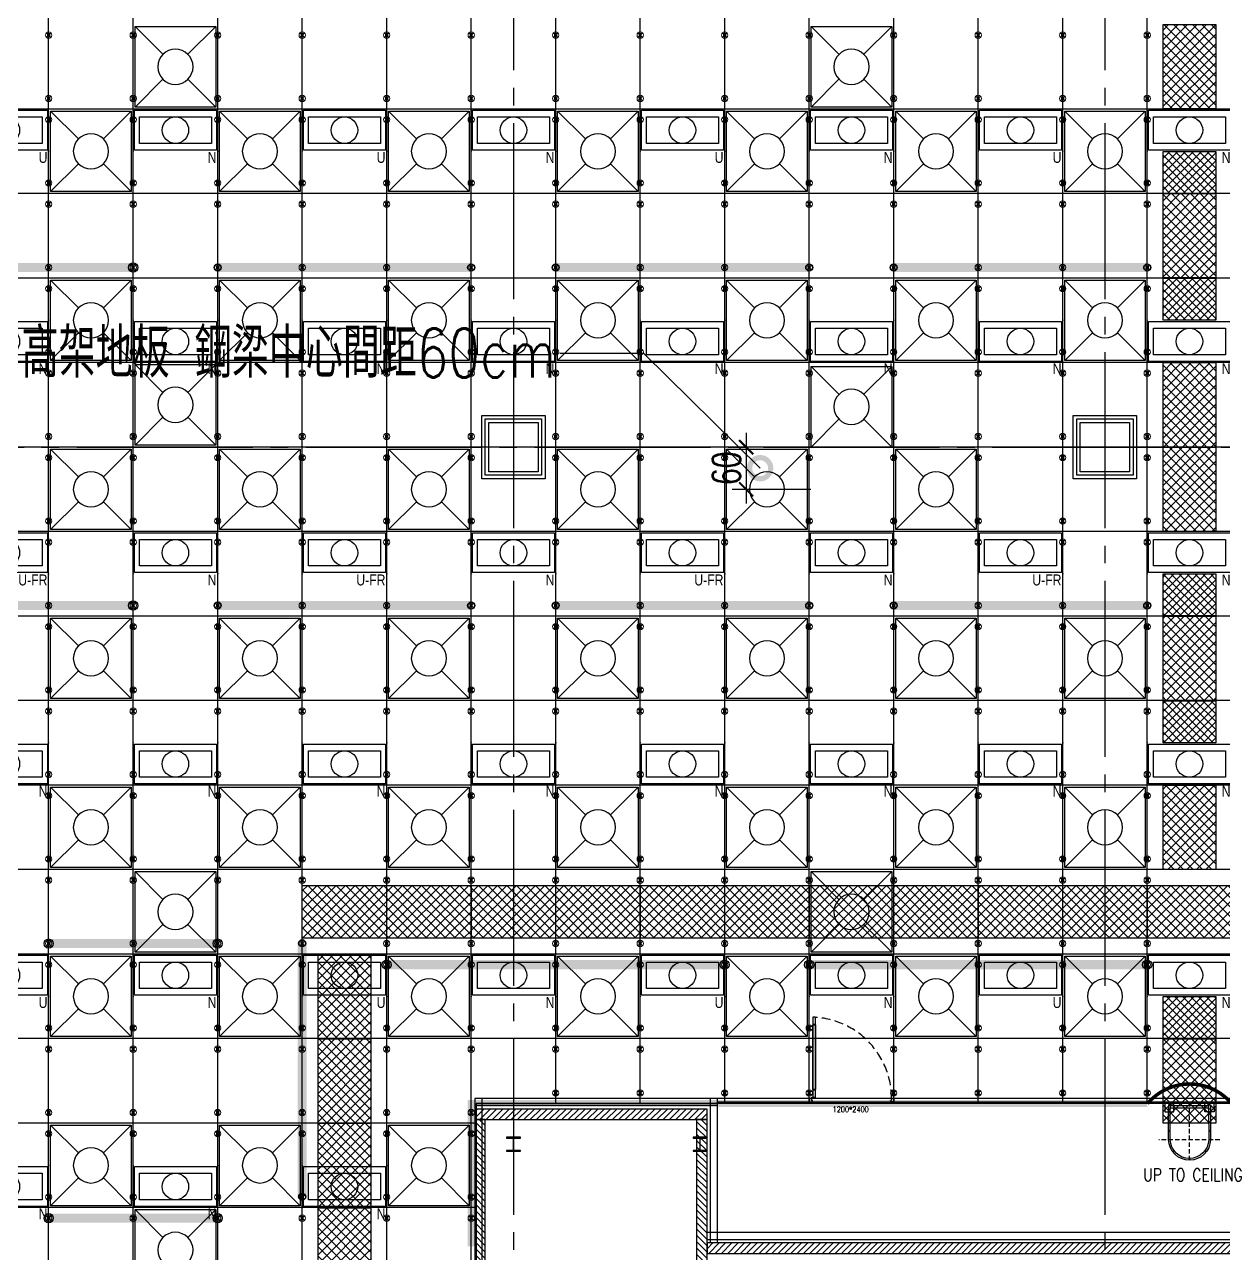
# Model space of a CAD drawing. Extents: x -17313 to 41501, y -1010 to 11880.
# Drawn here: x 16106 to 17808, y 1855 to 3600 of the extents above; entities that cross this region are included whole.
import ezdxf
from ezdxf.enums import TextEntityAlignment as Align

# ---------------------------------------------------------------- set-up
doc = ezdxf.new("R2010")
doc.units = 0
doc.header["$LTSCALE"] = 100
for name, pattern in [('188K-SM-03-F10-ARCH-PA-Y2257103$0$18P6-SM-03-C40-ARCH-PA-Y2211058$0$DASHED', [19.05, 12.7, -6.35]), ('188K-SM-03-F10-ARCH-PA-Y2257103$0$AP5A-SM-03-F20-ARCH-PA-Y2230801+Y2230803$0$ALL-PA-TXT-Y2221201$0$DASHED', [19.05, 12.7, -6.35]), ('188K-SM-07-F15-ARCH-CATW-Y2257103$0$DASHED', [19.05, 12.7, -6.35]), ('X-S-FAB-L10$0$COL-CEN-LIN', [3.25, 2.5, -0.25, 0.25, -0.25])]:
    doc.linetypes.add(name, pattern=pattern)
for name, color, linetype in [('0-xref', 8, 'Continuous'), ('188K-SM-03-F10-ARCH-CEIL-Y2257103$0$K-CEIL-4.2', 8, 'Continuous'), ('188K-SM-03-F10-ARCH-CEIL-Y2257103$0$K-CEIL-4.2-AREA', 8, 'Continuous'), ('188K-SM-03-F10-ARCH-PA-Y2257103$0$K-0-TXT-高度', 53, 'Continuous'), ('188K-SM-03-F10-ARCH-PA-Y2257103$0$K-Door', 53, 'Continuous'), ('188K-SM-03-F10-ARCH-PA-Y2257103$0$K-P-LAD-420', 53, 'Continuous'), ('188K-SM-03-F10-ARCH-PA-Y2257103$0$K-P1S-4.2-單抗', 53, 'Continuous'), ('188K-SM-03-F10-ARCH-PA-Y2257103$0$K-岩棉 2hr 7.5-單抗', 53, 'Continuous'), ('188K-SM-03-F10-ARCH-PA-Y2257103$0$K-岩棉 2hr 7.5-非抗', 53, 'Continuous'), ('188K-SM-06-F10-ELEC-LIGHT-Y2257103$0$E-LIGHT(W)-N', 253, 'Continuous'), ('188K-SM-06-F10-ELEC-LIGHT-Y2257103$0$E-LIGHT(W)-U FR', 253, 'Continuous'), ('188K-SM-06-F10-ELEC-LIGHT-Y2257103$0$E-LIGHT(W)-U XLPE', 253, 'Continuous'), ('188K-SM-06-F10-HVAC-FFU-Y2257103$0$AC-FFU-ULPA', 254, 'Continuous'), ('188K-SM-07-F15-ARCH-CATW-Y2257103$0$K-安全母索', 6, 'Continuous'), ('188K-SM-07-F15-ARCH-CATW-Y2257103$0$K-扶手', 160, 'Continuous'), ('188K-SM-07-F15-ARCH-CATW-Y2257103$0$K-貓道板-主走道', 171, 'Continuous'), ('188K-SM-07-F15-ARCH-CATW-Y2257103$0$K-貓道板-主走道VS燈具', 171, 'Continuous'), ('188K-SM-07-F15-ARCH-CATW-Y2257103$0$K-鍊條', 3, 'Continuous'), ('X-S-FAB-L10$0$0-DIM-INT', 8, 'Continuous'), ('X-S-FAB-L10$0$0-DIM-TXT', 8, 'Continuous'), ('X-S-FAB-L10$0$BLOCK', 8, 'Continuous'), ('X-S-FAB-L10$0$CCL', 8, 'X-S-FAB-L10$0$COL-CEN-LIN'), ('X-S-FAB-L10$0$COL-S', 8, 'Continuous'), ('X-S-FAB-L10$0$S-鋼柱', 1, 'Continuous'), ('X-S-FAB-L10$0$TXT', 8, 'Continuous'), ('X-S-FAB-L10$0$WALL_188K_IN', 8, 'Continuous')]:
    doc.layers.add(name, color=color, linetype=linetype)
doc.layers.add('188K-SM-03-F10-ARCH-CEIL-Y2257103$0$K-吊點-標準', color=8, linetype='Continuous', lineweight=9)
doc.layers.add('188K-SM-06-F10-ELEC-LIGHT-Y2257103$0$Defpoints-CAS', color=253, linetype='Continuous', plot=False)
doc.styles.add('188K-SM-03-F10-ARCH-PA-Y2257103$0$18P2-XFDP10$0$AA-TXT', font='simplex.shx', dxfattribs={"width": 0.8, "bigfont": 'chineset.shx'})
doc.styles.add('188K-SM-03-F10-ARCH-PA-Y2257103$0$AP5A-SM-03-F20-ARCH-PA-Y2230801+Y2230803$0$ALL-PA-TXT-Y2221201$0$Standard', font='txt.shx', dxfattribs={"bigfont": 'chineset.shx'})
doc.styles.add('188K-SM-06-F10-ELEC-LIGHT-Y2257103$0$Standard', font='arial.ttf')
doc.styles.add('X-S-FAB-L10$0$CHINA', font='simplex.shx', dxfattribs={"width": 0.75, "bigfont": 'chineset.shx'})
doc.styles.add('X-S-FAB-L10$0$DimStyUse', font='romans.shx', dxfattribs={"width": 0.7})
doc.styles.add('X-S-FAB-L10$0$Standard', font='', dxfattribs={"width": 0.8})
doc.styles.add('X-S-FAB-L10$0$TG_NOTE_TEXT', font='simplex.shx', dxfattribs={"width": 0.75, "bigfont": 'chineset.shx'})
doc.styles.get('X-S-FAB-L10$0$Standard').set_extended_font_data('Microsoft JhengHei')
doc.linetypes.add('188K-SM-07-F15-ARCH-CATW-Y2257103$0$FENCELINE1', pattern='A,6.35,-2.54,[133,ltypeshp.shx,S=2.54,R=0,X=-2.54,Y=0],-2.54,25.4', length=36.83)

# ---------------------------------------------------------------- blocks, each defined once
blk = doc.blocks.new('X-S-FAB-L10$0$FAB2-L05')
at = {"layer": 'X-S-FAB-L10$0$CCL'}
for p, q in [((-9360, 11005), (-9360, 0)), ((-8520, 11005), (-8520, 0)), ((-26880, 3720), (1210, 3720))]:
    blk.add_line(p, q, dxfattribs=at)
at = {"layer": 'X-S-FAB-L10$0$COL-S'}
for points in [[(-9395, 3755), (-9325, 3755), (-9325, 3685), (-9395, 3685)], [(-8555, 3755), (-8485, 3755), (-8485, 3685), (-8555, 3685)]]:
    blk.add_lwpolyline(points, close=True, dxfattribs=at)
blk = doc.blocks.new('X-S-FAB-L10$0$_DOTSMALL')
at = {"color": 0, "linetype": 'ByBlock', "const_width": 0.5}
blk.add_lwpolyline([(-0.0625, 0, 1), (0.0625, 0, 1)], format="xyb", close=True, dxfattribs=at)
blk = doc.blocks.new('X-S-FAB-L10$0$_ArchTick')
at = {"color": 0, "linetype": 'ByBlock', "const_width": 0.15}
blk.add_lwpolyline([(-0.5, -0.5), (0.5, 0.5)], dxfattribs=at)
blk = doc.blocks.new('X-S-FAB-L10')
at = {"layer": 'X-S-FAB-L10$0$WALL_188K_IN'}
h = blk.add_hatch(dxfattribs=at)
h.set_pattern_fill('LINE', color=256, scale=2, angle=45)
h.set_pattern_definition([(45, (16976.6165, 2045), (-4.49013, 4.49013), [])])
h.paths.add_polyline_path([(16745, 2045), (17075, 2045), (17075, 2060), (16745, 2060)])
h = blk.add_hatch(dxfattribs=at)
h.set_pattern_fill('LINE', color=256, scale=2, angle=135)
h.set_pattern_definition([(135, (16760, 1946.6165), (-4.49013, -4.49013), [])])
h.paths.add_polyline_path([(16760, 1555), (16760, 2045), (16745, 2045), (16745, 1555)])
h = blk.add_hatch(dxfattribs=at)
h.set_pattern_fill('LINE', color=256, scale=2, angle=135)
h.set_pattern_definition([(135, (17075, 1946.6165), (-4.49013, -4.49013), [])])
h.paths.add_polyline_path([(17075, 1665), (17075, 2045), (17060, 2045), (17060, 1665)])
h = blk.add_hatch(dxfattribs=at)
h.set_pattern_fill('LINE', color=256, scale=2, angle=45)
h.set_pattern_definition([(45, (24216.6165, 1855), (-4.490128, 4.490128), [])])
h.paths.add_polyline_path([(17075, 1855), (24315, 1855), (24315, 1870), (17075, 1870)])
at = {"layer": 'X-S-FAB-L10$0$0-DIM-INT'}
for p, q in [((17130.5, 3020), (17130.5, 2920)), ((17217, 3000), (17110.5, 3000)), ((17222.5, 2940), (17110.5, 2940))]:
    blk.add_line(p, q, dxfattribs=at)
at = {"layer": 'X-S-FAB-L10$0$COL-S'}
for p, q in [((16765, 3035), (16835, 3035)), ((16765, 2965), (16765, 3035)), ((16835, 3035), (16835, 2965)), ((17605, 3035), (17675, 3035)), ((17605, 2965), (17605, 3035)), ((17675, 3035), (17675, 2965)), ((16835, 2965), (16765, 2965)), ((17675, 2965), (17605, 2965))]:
    blk.add_line(p, q, dxfattribs=at)
at = {"layer": 'X-S-FAB-L10$0$S-鋼柱'}
for p, q in [((16810, 2020), (16790, 2020)), ((16790, 2020), (16790, 2018.8)), ((16790, 2018.8), (16798.8, 2018.8)), ((16799.6, 2018), (16799.6, 2002)), ((16800.4, 2002), (16800.4, 2018)), ((16801.2, 2018.8), (16810, 2018.8)), ((16810, 2018.8), (16810, 2020)), ((17075, 2020), (17055, 2020)), ((17055, 2020), (17055, 2018.8)), ((17055, 2018.8), (17063.8, 2018.8)), ((17064.6, 2018), (17064.6, 2002)), ((17065.4, 2002), (17065.4, 2018)), ((17066.2, 2018.8), (17075, 2018.8)), ((17075, 2018.8), (17075, 2020)), ((16798.8, 2001.2), (16790, 2001.2)), ((16790, 2001.2), (16790, 2000)), ((16790, 2000), (16810, 2000)), ((16810, 2001.2), (16801.2, 2001.2)), ((16810, 2000), (16810, 2001.2)), ((17063.8, 2001.2), (17055, 2001.2)), ((17055, 2001.2), (17055, 2000)), ((17055, 2000), (17075, 2000)), ((17075, 2001.2), (17066.2, 2001.2)), ((17075, 2000), (17075, 2001.2))]:
    blk.add_line(p, q, dxfattribs=at)
for centre, start, end in [((16798.8, 2018), 360, 90), ((16801.2, 2018), 90, 180), ((17063.8, 2018), 360, 90), ((17066.2, 2018), 90, 180), ((16798.8, 2002), 270, 0), ((16801.2, 2002), 180, 270), ((17063.8, 2002), 270, 0), ((17066.2, 2002), 180, 270)]:
    blk.add_arc(centre, 0.8, start, end, dxfattribs=at)
at = {"layer": 'X-S-FAB-L10$0$TXT', "linetype": 'ByBlock', "lineweight": -2}
blk.add_line((16985.2, 3133.1), (16865.9, 3133.1), dxfattribs=at)
blk.add_lwpolyline([(17150.3, 2970), (16985.2, 3133.1)], dxfattribs=at)
at = {"layer": 'X-S-FAB-L10$0$WALL_188K_IN'}
for points in [[(16745, 2045), (17075, 2045), (17075, 2060), (16745, 2060)], [(16760, 1555), (16760, 2045), (16745, 2045), (16745, 1555)], [(17075, 1665), (17075, 2045), (17060, 2045), (17060, 1665)], [(17075, 1855), (24315, 1855), (24315, 1870), (17075, 1870)]]:
    blk.add_lwpolyline(points, close=True, dxfattribs=at)
at = {"layer": 'X-S-FAB-L10$0$0-DIM-INT', "xscale": 20, "yscale": 20, "zscale": 20}
for p, rotation in [((17130.5, 3000), 90), ((17130.5, 2940), 270)]:
    blk.add_blockref('X-S-FAB-L10$0$_ArchTick', p, dxfattribs=dict(at, rotation=rotation))
at = {"layer": 'X-S-FAB-L10$0$BLOCK'}
blk.add_blockref('X-S-FAB-L10$0$FAB2-L05', (26160, -720), dxfattribs=at)
at = {"layer": 'X-S-FAB-L10$0$TXT', "lineweight": -2, "xscale": 60, "yscale": 60, "zscale": 60, "rotation": 315.3504821296725}
blk.add_blockref('X-S-FAB-L10$0$_DOTSMALL', (17150.3, 2970), dxfattribs=at)
at = {"style": 'X-S-FAB-L10$0$TG_NOTE_TEXT', "width": 0.5, "flags": 1}
for p in [(7463.3, 9020), (18268.3, 8649), (11197.8, 4800.2), (16485.8, 4800.2), (25420.3, 2635), (13360, 320, 0), (7463.3, -33.3)]:
    blk.add_attdef('WH', text='', height=20, dxfattribs=at).set_placement(p, align=Align.BOTTOM_LEFT)
at = {"width": 0.5}
for style, p in [('X-S-FAB-L10$0$TG_NOTE_TEXT', (7585, 9020)), ('X-S-FAB-L10$0$TG_NOTE_TEXT', (18390, 8649)), ('X-S-FAB-L10$0$TG_NOTE_TEXT', (11117.5, 4813.5)), ('X-S-FAB-L10$0$TG_NOTE_TEXT', (16607.5, 4813.5)), ('X-S-FAB-L10$0$TG_NOTE_TEXT', (25350, 2635)), ('X-S-FAB-L10$0$Standard', (13129.4, 325, 0)), ('X-S-FAB-L10$0$TG_NOTE_TEXT', (7585, -20))]:
    blk.add_attdef('DESC', text='', height=10, dxfattribs=dict(at, style=style)).set_placement(p, align=Align.BOTTOM_LEFT)
for tag, style, p in [('TYPE', 'X-S-FAB-L10$0$TG_NOTE_TEXT', (7619.3, 9020)), ('NO', 'X-S-FAB-L10$0$TG_NOTE_TEXT', (7650.1, 9020)), ('TYPE', 'X-S-FAB-L10$0$TG_NOTE_TEXT', (18424.2, 8649)), ('NO', 'X-S-FAB-L10$0$TG_NOTE_TEXT', (18455, 8649)), ('NO', 'X-S-FAB-L10$0$TG_NOTE_TEXT', (11088.6, 4813.5)), ('TYPE', 'X-S-FAB-L10$0$TG_NOTE_TEXT', (11151.8, 4813.5)), ('TYPE', 'X-S-FAB-L10$0$TG_NOTE_TEXT', (16641.8, 4813.5)), ('NO', 'X-S-FAB-L10$0$TG_NOTE_TEXT', (16672.6, 4813.5)), ('NO', 'X-S-FAB-L10$0$TG_NOTE_TEXT', (25313, 2635)), ('TYPE', 'X-S-FAB-L10$0$TG_NOTE_TEXT', (25350, 2635)), ('NO', 'X-S-FAB-L10$0$Standard', (13100, 320, 0)), ('TYPE', 'X-S-FAB-L10$0$Standard', (13129.4, 320, 0)), ('TYPE', 'X-S-FAB-L10$0$TG_NOTE_TEXT', (7619.3, -20)), ('NO', 'X-S-FAB-L10$0$TG_NOTE_TEXT', (7650.1, -20))]:
    blk.add_attdef(tag, text='', height=10, dxfattribs=dict(at, style=style)).set_placement(p, align=Align.BOTTOM_RIGHT)
at = {"style": 'X-S-FAB-L10$0$TG_NOTE_TEXT', "width": 0.5, "flags": 1}
for rotation, p in [(180, (43, 7480)), (180, (943, 7480)), (90, (24310, 3717.8)), (270, (17080, 1711.7))]:
    blk.add_attdef('WH', text='', height=20, rotation=rotation, dxfattribs=at).set_placement(p, align=Align.BOTTOM_LEFT)
at = {"width": 0.5}
for rotation, style, p in [(180, 'X-S-FAB-L10$0$Standard', (317.6, 7480)), (180, 'X-S-FAB-L10$0$Standard', (1217.6, 7480)), (90, 'X-S-FAB-L10$0$TG_NOTE_TEXT', (24310, 3647.5)), (270, 'X-S-FAB-L10$0$TG_NOTE_TEXT', (17080, 1605))]:
    blk.add_attdef('DESC', text='', height=10, rotation=rotation, dxfattribs=dict(at, style=style)).set_placement(p, align=Align.BOTTOM_LEFT)
for tag, rotation, style, p in [('TYPE', 180, 'X-S-FAB-L10$0$Standard', (317.6, 7480)), ('NO', 180, 'X-S-FAB-L10$0$Standard', (347, 7480)), ('TYPE', 180, 'X-S-FAB-L10$0$Standard', (1217.6, 7480)), ('NO', 180, 'X-S-FAB-L10$0$Standard', (1247, 7480)), ('TYPE', 90, 'X-S-FAB-L10$0$TG_NOTE_TEXT', (24310, 3647.5)), ('NO', 90, 'X-S-FAB-L10$0$TG_NOTE_TEXT', (24310, 3610.5)), ('TYPE', 270, 'X-S-FAB-L10$0$TG_NOTE_TEXT', (17080, 1605)), ('NO', 270, 'X-S-FAB-L10$0$TG_NOTE_TEXT', (17080, 1573))]:
    blk.add_attdef(tag, text='', height=10, rotation=rotation, dxfattribs=dict(at, style=style)).set_placement(p, align=Align.BOTTOM_RIGHT)
at = {"layer": 'X-S-FAB-L10$0$0-DIM-INT', "insert": (17102.5, 2970), "char_height": 40, "attachment_point": 5, "rotation": 90, "style": 'X-S-FAB-L10$0$DimStyUse'}
blk.add_mtext('\\A1;60', dxfattribs=at)
at = {"layer": 'X-S-FAB-L10$0$0-DIM-TXT', "style": 'X-S-FAB-L10$0$CHINA', "width": 0.75}
for p in [(667.4, 7855.1, -2689.4), (22627.4, 6728.8), (25644.7, 6728.8), (24778.8, 5569.1), (1118.3, 4980), (417.8, 4594.6), (23874.8, 4355), (22927.4, 4330.1), (23749.9, 3901.4), (417.8, 3765.2), (1118.3, 3730), (417.8, 3115.8), (536.9, 2227.8), (16909, 1782.7), (888.4, 880.5), (16977.4, 750), (18878.8, 750), (25641.2, 553.2), (21364, 526.9)]:
    blk.add_attdef('HIG', text='', height=80, dxfattribs=at).set_placement(p, align=Align.MIDDLE_LEFT)
at = {"layer": 'X-S-FAB-L10$0$TXT', "insert": (16860.6, 3168.6), "char_height": 70, "width": 1147.798, "attachment_point": 3, "line_spacing_factor": 1.2, "style": 'X-S-FAB-L10$0$CHINA'}
blk.add_mtext('密集鋼梁+高架地板 鋼梁中心間距60cm', dxfattribs=at)
blk = doc.blocks.new('188K-SM-03-F10-ARCH-CEIL-Y2257103$0$A$C2CA95053')
h = blk.add_hatch(color=256)
edge = h.paths.add_edge_path()
edge.add_arc((0, 0), 0.5, 0, 360)
for p, q in [((3.2, 3.2), (-3.2, -3.2)), ((3.2, -3.2), (-3.2, 3.2))]:
    blk.add_line(p, q)
blk.add_lwpolyline([(-1.6, 2.5), (-1.6, -2.5), (1.6, -2.5), (1.6, 2.5)], close=True)
for radius in [4.5, 0.5]:
    blk.add_circle((0, 0), radius)
blk = doc.blocks.new('188K-SM-03-F10-ARCH-CEIL-Y2257103$0$天花板吊點-附調整片 - 3_8_螺桿吊架 100 mm 高調整片-V1-1FL')
blk.add_blockref('188K-SM-03-F10-ARCH-CEIL-Y2257103$0$A$C2CA95053', (0, 0))
blk = doc.blocks.new('188K-SM-03-F10-ARCH-CEIL-Y2257103')
at = {"layer": '188K-SM-03-F10-ARCH-CEIL-Y2257103$0$K-CEIL-4.2'}
for p, q in [((16740, 312.7), (16740, 8632.2)), ((16860, 2067.7), (16860, 8632.2)), ((16980, 2067.7), (16980, 8632.2)), ((17100, 2067.7), (17100, 8632.2)), ((17220, 2067.7), (17220, 8632.2)), ((17340, 2067.7), (17340, 8632.2)), ((17460, 2067.7), (17460, 8632.2)), ((17580, 2067.7), (17580, 8632.2)), ((17700, 2067.7), (17700, 8626.2)), ((16140, 312.7), (16140, 4517.5)), ((16260, 312.7), (16260, 4517.5)), ((16380, 312.7), (16380, 4517.5)), ((16500, 312.7), (16500, 4517.5)), ((16620, 312.7), (16620, 4517.5)), ((24297.2, 3480), (1850, 3480)), ((24297.2, 3360), (1847.7, 3360)), ((24297.2, 3240), (1847.7, 3240)), ((24297.2, 3120), (1847.7, 3120)), ((24297.2, 3000), (1847.7, 3000)), ((24297.2, 2880), (1847.7, 2880)), ((24297.2, 2760), (1847.7, 2760)), ((24297.2, 2640), (1847.7, 2640)), ((24297.2, 2520), (1847.7, 2520)), ((24297.2, 2400), (1847.7, 2400)), ((24297.2, 2280), (6382.5, 2280)), ((24297.2, 2160), (6382.5, 2160)), ((16747.2, 2040), (1847.7, 2040)), ((16747.2, 1920), (1847.7, 1920))]:
    blk.add_line(p, q, dxfattribs=at)
at = {"layer": '188K-SM-03-F10-ARCH-CEIL-Y2257103$0$K-CEIL-4.2-AREA', "elevation": 0}
blk.add_lwpolyline([(24297.2, 2067.7), (16747.2, 2067.7), (16747.2, 312.7), (14882.2, 312.7), (14882.2, 42.7), (14157.7, 42.7), (14157.7, 312.7), (1847.7, 312.7), (1847.7, 8305.8), (1767.7, 8305.8), (1767.7, 8632.2), (17592.2, 8632.2), (17592.2, 8626.2), (18934.7, 8626.2), (18934.7, 8592.2), (19317.2, 8592.2), (19317.2, 7537.7), (19282.2, 7537.7), (19282.2, 7462.2), (19317.2, 7462.2), (19317.2, 7317.2), (21180, 7317.2)], dxfattribs=at)
at = {"layer": '188K-SM-03-F10-ARCH-CEIL-Y2257103$0$K-CEIL-4.2-AREA'}
for points in [[(16765, 3035), (16835, 3035), (16835, 2965), (16765, 2965)], [(17605, 3035), (17675, 3035), (17675, 2965), (17605, 2965)]]:
    blk.add_lwpolyline(points, close=True, dxfattribs=at)
at = {"layer": '188K-SM-03-F10-ARCH-CEIL-Y2257103$0$K-吊點-標準', "color": 170, "lineweight": 18, "rotation": 179.9999999999997}
for p in [(16140, 3585), (16260, 3585), (16380, 3585), (16500, 3585), (16620, 3585), (16740, 3585), (16860, 3585), (16980, 3585), (17100, 3585), (17220, 3585), (17340, 3585), (17460, 3585), (17580, 3585), (17700, 3585), (16140, 3495), (16260, 3495), (16380, 3495), (16500, 3495), (16620, 3495), (16740, 3495), (16860, 3495), (16980, 3495), (17100, 3495), (17220, 3495), (17340, 3495), (17460, 3495), (17580, 3495), (17700, 3495), (16140, 3465), (16260, 3465), (16380, 3465), (16500, 3465), (16620, 3465), (16740, 3465), (16860, 3465), (16980, 3465), (17100, 3465), (17220, 3465), (17340, 3465), (17460, 3465), (17580, 3465), (17700, 3465), (16140, 3375), (16260, 3375), (16380, 3375), (16500, 3375), (16620, 3375), (16740, 3375), (16860, 3375), (16980, 3375), (17100, 3375), (17220, 3375), (17340, 3375), (17460, 3375), (17580, 3375), (17700, 3375), (16140, 3345), (16260, 3345), (16380, 3345), (16500, 3345), (16620, 3345), (16740, 3345), (16860, 3345), (16980, 3345), (17100, 3345), (17220, 3345), (17340, 3345), (17460, 3345), (17580, 3345), (17700, 3345), (16140, 3255), (16260, 3255), (16380, 3255), (16500, 3255), (16620, 3255), (16740, 3255), (16860, 3255), (16980, 3255), (17100, 3255), (17220, 3255), (17340, 3255), (17460, 3255), (17580, 3255), (17700, 3255), (16140, 3225), (16260, 3225), (16380, 3225), (16500, 3225), (16620, 3225), (16740, 3225), (16860, 3225), (16980, 3225), (17100, 3225), (17220, 3225), (17340, 3225), (17460, 3225), (17580, 3225), (17700, 3225), (16140, 3135), (16260, 3135), (16380, 3135), (16500, 3135), (16620, 3135), (16740, 3135), (16860, 3135), (16980, 3135), (17100, 3135), (17220, 3135), (17340, 3135), (17460, 3135), (17580, 3135), (17700, 3135), (16140, 3105), (16260, 3105), (16380, 3105), (16500, 3105), (16620, 3105), (16740, 3105), (16860, 3105), (16980, 3105), (17100, 3105), (17220, 3105), (17340, 3105), (17460, 3105), (17580, 3105), (17700, 3105), (16140, 3015), (16260, 3015), (16380, 3015), (16500, 3015), (16620, 3015), (16740, 3015), (16860, 3015), (16980, 3015), (17100, 3015), (17220, 3015), (17340, 3015), (17460, 3015), (17580, 3015), (17700, 3015), (16140, 2985), (16260, 2985), (16380, 2985), (16500, 2985), (16620, 2985), (16740, 2985), (16860, 2985), (16980, 2985), (17100, 2985), (17220, 2985), (17340, 2985), (17460, 2985), (17580, 2985), (17700, 2985), (16140, 2895), (16260, 2895), (16380, 2895), (16500, 2895), (16620, 2895), (16740, 2895), (16860, 2895), (16980, 2895), (17100, 2895), (17220, 2895), (17340, 2895), (17460, 2895), (17580, 2895), (17700, 2895), (16140, 2865), (16260, 2865), (16380, 2865), (16500, 2865), (16620, 2865), (16740, 2865), (16860, 2865), (16980, 2865), (17100, 2865), (17220, 2865), (17340, 2865), (17460, 2865), (17580, 2865), (17700, 2865), (16140, 2775), (16260, 2775), (16380, 2775), (16500, 2775), (16620, 2775), (16740, 2775), (16860, 2775), (16980, 2775), (17100, 2775), (17220, 2775), (17340, 2775), (17460, 2775), (17580, 2775), (17700, 2775), (16140, 2745), (16260, 2745), (16380, 2745), (16500, 2745), (16620, 2745), (16740, 2745), (16860, 2745), (16980, 2745), (17100, 2745), (17220, 2745), (17340, 2745), (17460, 2745), (17580, 2745), (17700, 2745), (16140, 2655), (16260, 2655), (16380, 2655), (16500, 2655), (16620, 2655), (16740, 2655), (16860, 2655), (16980, 2655), (17100, 2655), (17220, 2655), (17340, 2655), (17460, 2655), (17580, 2655), (17700, 2655), (16140, 2625), (16260, 2625), (16380, 2625), (16500, 2625), (16620, 2625), (16740, 2625), (16860, 2625), (16980, 2625), (17100, 2625), (17220, 2625), (17340, 2625), (17460, 2625), (17580, 2625), (17700, 2625), (16140, 2535), (16260, 2535), (16380, 2535), (16500, 2535), (16620, 2535), (16740, 2535), (16860, 2535), (16980, 2535), (17100, 2535), (17220, 2535), (17340, 2535), (17460, 2535), (17580, 2535), (17700, 2535), (16140, 2505), (16260, 2505), (16380, 2505), (16500, 2505), (16620, 2505), (16740, 2505), (16860, 2505), (16980, 2505), (17100, 2505), (17220, 2505), (17340, 2505), (17460, 2505), (17580, 2505), (17700, 2505), (16140, 2415), (16260, 2415), (16380, 2415), (16500, 2415), (16620, 2415), (16740, 2415), (16860, 2415), (16980, 2415), (17100, 2415), (17220, 2415), (17340, 2415), (17460, 2415), (17580, 2415), (17700, 2415), (16140, 2385), (16260, 2385), (16380, 2385), (16500, 2385), (16620, 2385), (16740, 2385), (16860, 2385), (16980, 2385), (17100, 2385), (17220, 2385), (17340, 2385), (17460, 2385), (17580, 2385), (17700, 2385), (16140, 2295), (16260, 2295), (16380, 2295), (16500, 2295), (16620, 2295), (16740, 2295), (16860, 2295), (16980, 2295), (17100, 2295), (17220, 2295), (17340, 2295), (17460, 2295), (17580, 2295), (17700, 2295), (16140, 2265), (16260, 2265), (16380, 2265), (16500, 2265), (16620, 2265), (16740, 2265), (16860, 2265), (16980, 2265), (17100, 2265), (17220, 2265), (17340, 2265), (17460, 2265), (17580, 2265), (17700, 2265), (16140, 2175), (16260, 2175), (16380, 2175), (16500, 2175), (16620, 2175), (16740, 2175), (16860, 2175), (16980, 2175), (17100, 2175), (17220, 2175), (17340, 2175), (17460, 2175), (17580, 2175), (17700, 2175), (16140, 2145), (16260, 2145), (16380, 2145), (16500, 2145), (16620, 2145), (16740, 2145), (16860, 2145), (16980, 2145), (17100, 2145), (17220, 2145), (17340, 2145), (17460, 2145), (17580, 2145), (17700, 2145), (16860, 2082.7, 0), (16980, 2082.7, 0), (17100, 2082.7, 0), (17220, 2082.7, 0), (17340, 2082.7, 0), (17460, 2082.7, 0), (17580, 2082.7, 0), (17700, 2082.7, 0), (16140, 2055), (16260, 2055), (16380, 2055), (16500, 2055), (16620, 2055), (16740, 2055), (16140, 2025), (16260, 2025), (16380, 2025), (16500, 2025), (16620, 2025), (16740, 2025), (16140, 1935), (16260, 1935), (16380, 1935), (16500, 1935), (16620, 1935), (16740, 1935), (16140, 1905), (16260, 1905), (16380, 1905), (16500, 1905), (16620, 1905), (16740, 1905)]:
    blk.add_blockref('188K-SM-03-F10-ARCH-CEIL-Y2257103$0$天花板吊點-附調整片 - 3_8_螺桿吊架 100 mm 高調整片-V1-1FL', p, dxfattribs=at)
blk = doc.blocks.new('188K-SM-06-F10-HVAC-FFU-Y2257103$0$H-FU-U-12x12')
for p, q in [((423, 777), (28, 1172)), ((777, 777), (1172, 1172)), ((28, 28), (423, 423)), ((1172, 28), (777, 423))]:
    blk.add_line(p, q)
blk.add_lwpolyline([(1172, 28), (1172, 1172), (28, 1172), (28, 28)], close=True)
blk.add_circle((600, 600), 250)
blk = doc.blocks.new('188K-SM-06-F10-HVAC-FFU-Y2257103')
at = {"layer": '188K-SM-06-F10-HVAC-FFU-Y2257103$0$AC-FFU-ULPA', "xscale": -0.09999999999999432, "yscale": 0.09999999999999432, "zscale": 0.09999999999999432}
for p in [(16380, 3480), (17340, 3480), (16260, 3360), (16500, 3360), (16740, 3360), (16980, 3360), (17220, 3360), (17460, 3360), (17700, 3360), (16260, 3120), (16500, 3120), (16740, 3120), (16980, 3120), (17220, 3120), (17460, 3120), (17700, 3120), (16380, 3000), (17340, 2997.2), (16260, 2880), (16500, 2880), (16740, 2880), (16980, 2880), (17220, 2880), (17460, 2880), (16260, 2640), (16500, 2640), (16740, 2640), (16980, 2640), (17220, 2640), (17460, 2640), (17700, 2640), (16260, 2400), (16500, 2400), (16740, 2400), (16980, 2400), (17220, 2400), (17460, 2400), (17700, 2400), (16380, 2280), (17340, 2280), (16260, 2160), (16500, 2160), (16740, 2160), (16980, 2160), (17220, 2160), (17460, 2160), (17700, 2160), (16260, 1920), (16500, 1920), (16740, 1920), (16380, 1800)]:
    blk.add_blockref('188K-SM-06-F10-HVAC-FFU-Y2257103$0$H-FU-U-12x12', p, dxfattribs=at)
blk = doc.blocks.new('*U267')
for points in [[(-58.3, -28.3), (-58.3, 28.3), (58.3, 28.3), (58.3, -28.3)], [(-51, -18.8), (-51, 18.8), (51, 18.8), (51, -18.8)]]:
    blk.add_lwpolyline(points, close=True)
blk.add_circle((0, 0), 18.8)
at = {"layer": '188K-SM-06-F10-ELEC-LIGHT-Y2257103$0$Defpoints-CAS'}
for p in [(-60, 30), (60, 30), (-60, -30), (60, -30)]:
    blk.add_point(p, dxfattribs=at)
at = {"style": '188K-SM-06-F10-ELEC-LIGHT-Y2257103$0$Standard', "width": 0.8}
blk.add_text('N', height=15.5, dxfattribs=at).set_placement((58.3, -38.7), align=Align.MIDDLE_RIGHT)
blk = doc.blocks.new('*U445')
at = {"layer": '188K-SM-06-F10-ELEC-LIGHT-Y2257103$0$E-LIGHT(W)-N'}
blk.add_blockref('*U267', (0, 8.3), dxfattribs=at)
blk = doc.blocks.new('*U444')
at = {"color": 0, "linetype": 'ByBlock', "lineweight": -2, "transparency": 16777216}
for p in [(960, 0), (1440, 0), (1920, 0), (2400, 0)]:
    blk.add_blockref('*U445', p, dxfattribs=at)
blk = doc.blocks.new('*U266')
for points in [[(-58.3, -28.3), (-58.3, 28.3), (58.3, 28.3), (58.3, -28.3)], [(-51, -18.8), (-51, 18.8), (51, 18.8), (51, -18.8)]]:
    blk.add_lwpolyline(points, close=True)
blk.add_circle((0, 0), 18.8)
at = {"layer": '188K-SM-06-F10-ELEC-LIGHT-Y2257103$0$Defpoints-CAS'}
for p in [(-60, 30), (60, 30), (-60, -30), (60, -30)]:
    blk.add_point(p, dxfattribs=at)
at = {"style": '188K-SM-06-F10-ELEC-LIGHT-Y2257103$0$Standard', "width": 0.8}
blk.add_text('U', height=15.5, dxfattribs=at).set_placement((58.3, -38.7), align=Align.MIDDLE_RIGHT)
blk = doc.blocks.new('*U447')
at = {"layer": '188K-SM-06-F10-ELEC-LIGHT-Y2257103$0$E-LIGHT(W)-U XLPE'}
blk.add_blockref('*U266', (0, 8.3), dxfattribs=at)
blk = doc.blocks.new('*U446')
at = {"color": 0, "linetype": 'ByBlock', "lineweight": -2, "transparency": 16777216}
for p in [(960, 0), (1440, 0), (1920, 0), (2400, 0)]:
    blk.add_blockref('*U447', p, dxfattribs=at)
blk = doc.blocks.new('*U453')
at = {"layer": '188K-SM-06-F10-ELEC-LIGHT-Y2257103$0$E-LIGHT(W)-N'}
blk.add_blockref('*U267', (0, 8.3), dxfattribs=at)
blk = doc.blocks.new('*U452')
at = {"color": 0, "linetype": 'ByBlock', "lineweight": -2, "transparency": 16777216}
for p in [(960, 0), (1200, 0), (1440, 0), (1680, 0), (1920, 0), (2160, 0), (2400, 0), (2640, 0)]:
    blk.add_blockref('*U453', p, dxfattribs=at)
blk = doc.blocks.new('*U258')
for points in [[(-58.3, -28.3), (-58.3, 28.3), (58.3, 28.3), (58.3, -28.3)], [(-51, -18.8), (-51, 18.8), (51, 18.8), (51, -18.8)]]:
    blk.add_lwpolyline(points, close=True)
blk.add_circle((0, 0), 18.8)
at = {"layer": '188K-SM-06-F10-ELEC-LIGHT-Y2257103$0$Defpoints-CAS'}
for p in [(-60, 30), (60, 30), (-60, -30), (60, -30)]:
    blk.add_point(p, dxfattribs=at)
at = {"style": '188K-SM-06-F10-ELEC-LIGHT-Y2257103$0$Standard', "width": 0.8}
blk.add_text('U-FR', height=15.53, dxfattribs=at).set_placement((58.3, -38.7), align=Align.MIDDLE_RIGHT)
blk = doc.blocks.new('*U455')
at = {"layer": '188K-SM-06-F10-ELEC-LIGHT-Y2257103$0$E-LIGHT(W)-U FR'}
blk.add_blockref('*U258', (0, 8.3), dxfattribs=at)
blk = doc.blocks.new('*U454')
at = {"color": 0, "linetype": 'ByBlock', "lineweight": -2, "transparency": 16777216}
for p in [(960, 0), (1440, 0), (1920, 0), (2400, 0)]:
    blk.add_blockref('*U455', p, dxfattribs=at)
blk = doc.blocks.new('*U449')
at = {"layer": '188K-SM-06-F10-ELEC-LIGHT-Y2257103$0$E-LIGHT(W)-N'}
blk.add_blockref('*U267', (0, 8.3), dxfattribs=at)
blk = doc.blocks.new('*U448')
at = {"color": 0, "linetype": 'ByBlock', "lineweight": -2, "transparency": 16777216}
for p in [(960, 0), (1440, 0), (1920, 0), (2400, 0)]:
    blk.add_blockref('*U449', p, dxfattribs=at)
blk = doc.blocks.new('*U451')
at = {"layer": '188K-SM-06-F10-ELEC-LIGHT-Y2257103$0$E-LIGHT(W)-N'}
blk.add_blockref('*U267', (0, 8.3), dxfattribs=at)
blk = doc.blocks.new('*U450')
at = {"color": 0, "linetype": 'ByBlock', "lineweight": -2, "transparency": 16777216}
for p in [(960, 0), (1200, 0), (1440, 0), (1680, 0), (1920, 0), (2160, 0), (2400, 0), (2640, 0)]:
    blk.add_blockref('*U451', p, dxfattribs=at)
blk = doc.blocks.new('*U457')
at = {"layer": '188K-SM-06-F10-ELEC-LIGHT-Y2257103$0$E-LIGHT(W)-N'}
blk.add_blockref('*U267', (0, 8.3), dxfattribs=at)
blk = doc.blocks.new('*U456')
at = {"color": 0, "linetype": 'ByBlock', "lineweight": -2, "transparency": 16777216}
for p in [(960, 0), (1440, 0), (1920, 0), (2400, 0)]:
    blk.add_blockref('*U457', p, dxfattribs=at)
blk = doc.blocks.new('*U459')
at = {"layer": '188K-SM-06-F10-ELEC-LIGHT-Y2257103$0$E-LIGHT(W)-U XLPE'}
blk.add_blockref('*U266', (0, 8.3), dxfattribs=at)
blk = doc.blocks.new('*U458')
at = {"color": 0, "linetype": 'ByBlock', "lineweight": -2, "transparency": 16777216}
for p in [(960, 0), (1440, 0), (1920, 0), (2400, 0)]:
    blk.add_blockref('*U459', p, dxfattribs=at)
blk = doc.blocks.new('*U461')
at = {"layer": '188K-SM-06-F10-ELEC-LIGHT-Y2257103$0$E-LIGHT(W)-N'}
blk.add_blockref('*U267', (0, 8.3), dxfattribs=at)
blk = doc.blocks.new('*U460')
at = {"color": 0, "linetype": 'ByBlock', "lineweight": -2, "transparency": 16777216}
for p in [(0, 0), (240, 0), (480, 0), (720, 0), (960, 0), (1200, 0), (1440, 0)]:
    blk.add_blockref('*U461', p, dxfattribs=at)
blk = doc.blocks.new('188K-SM-06-F10-ELEC-LIGHT-Y2257103')
for name, p in [('*U446', (15120, 3441.7)), ('*U444', (15360, 3441.7)), ('*U452', (15120, 3141.7)), ('*U454', (15120, 2841.7)), ('*U448', (15360, 2841.7)), ('*U450', (15120, 2541.7)), ('*U458', (15120, 2241.7)), ('*U456', (15360, 2241.7)), ('*U460', (15120, 1941.7))]:
    blk.add_blockref(name, p)
blk = doc.blocks.new('188K-SM-03-F10-ARCH-PA-Y2257103$0$LAD-1')
at = {"linetype": '188K-SM-03-F10-ARCH-PA-Y2257103$0$18P6-SM-03-C40-ARCH-PA-Y2211058$0$DASHED', "ltscale": 0.005}
for points in [[(-77.4, -42.9), (-77.4, 43.5)], [(-106.5, 0), (-23.9, 0)]]:
    blk.add_lwpolyline(points, dxfattribs=at)
for points in [[(-23.8, 22.2), (-23.8, 35.2), (-37.8, 35.2), (-37.8, 22.2)], [(-27.8, 27), (-27.8, 30), (-33.8, 30), (-33.8, 27)], [(-28.9, 27), (-28.9, -27), (-32.7, -27), (-32.7, 27)], [(-23.9, -21.8), (-23.9, -34.8), (-37.9, -34.8), (-37.9, -21.8)], [(-27.8, -27), (-27.8, -30), (-33.8, -30), (-33.8, -27)]]:
    blk.add_lwpolyline(points, close=True)
for points in [[(-33.8, -29.7), (-77.4, -29.7, -0.976777), (-77.4, 29.8), (-33.8, 29.8)], [(-33.8, -27.2), (-77.4, -27.2, -0.974646), (-77.4, 27.3), (-33.8, 27.3)]]:
    blk.add_lwpolyline(points, format="xyb")
for centre in [(-93.7, 23.2), (-64.6, 28.5), (-105.2, 0), (-93.7, -22.5), (-64.6, -28.5)]:
    blk.add_circle(centre, 0.5)
blk = doc.blocks.new('188K-SM-03-F10-ARCH-PA-Y2257103$0$單開庫板門-1200x2400)圓型拉環鎖+輔助鎖)')
at = {"ltscale": 0.1}
for p, q in [((26008.6, -11403.6), (26004.5, -11403.6)), ((26004.5, -11403.6), (26004.5, -11414.1)), ((26008.6, -11414.1), (26008.6, -11403.6)), ((26004.5, -11414.1), (26004.5, -11415.3)), ((26004.5, -11414.1), (26008.6, -11414.1)), ((26004.5, -11415.4), (26004.6, -11415.5)), ((26008.6, -11414), (26004.6, -11414)), ((26004.6, -11414.3), (26004.6, -11414.2)), ((26004.6, -11415.3), (26004.6, -11414.5)), ((26004.7, -11414.1), (26006.5, -11414.1)), ((26005.1, -11414.4), (26004.7, -11414.4)), ((26004.7, -11414.5), (26005.1, -11414.5)), ((26004.7, -11414.5), (26004.7, -11506)), ((26004.7, -11506), (26004.7, -11414.5)), ((26004.7, -11414.5), (26004.7, -11414.5)), ((26004.7, -11415.4), (26004.7, -11415.3)), ((26005.2, -11414.4), (26005.2, -11414.4)), ((26006.5, -11414.1), (26006.6, -11414.1)), ((26006.6, -11414.1), (26006.6, -11414.1)), ((26006.6, -11414.1), (26008.4, -11414.1)), ((26008.4, -11414.4), (26008, -11414.4)), ((26008, -11414.4), (26008, -11414.4)), ((26008, -11414.5), (26008.4, -11414.5)), ((26008.4, -11506), (26008.4, -11414.5)), ((26008.4, -11414.5), (26008.4, -11414.5)), ((26008.4, -11414.5), (26008.4, -11506)), ((26008.4, -11415.3), (26008.4, -11415.4)), ((26008.5, -11414.2), (26008.5, -11414.3)), ((26008.5, -11414.5), (26008.5, -11415.3)), ((26008.5, -11415.5), (26008.6, -11415.4)), ((26008.6, -11415.3), (26008.6, -11414.1)), ((26008.6, -11506.4), (26004.5, -11506.4)), ((26004.5, -11506.4), (26004.5, -11518)), ((26004.7, -11506), (26004.7, -11506)), ((26008.4, -11506), (26008.4, -11506)), ((26008.6, -11518), (26008.6, -11506.4)), ((25999.5, -11519.7), (25999.5, -11523.2)), ((26002.5, -11519.1), (26000, -11519.1)), ((26000, -11523.7), (26002.4, -11523.7)), ((26002.4, -11523.7), (26004.1, -11522.6)), ((26002.9, -11518.5), (26002.6, -11518.5)), ((26002.6, -11518.5), (26002.6, -11521)), ((26002.6, -11521.9), (26002.6, -11519.3)), ((26002.6, -11521), (26002.9, -11521)), ((26003.4, -11521.9), (26002.6, -11521.9)), ((26002.9, -11521), (26002.9, -11518.5)), ((26003.3, -11522.2), (26003.3, -11522)), ((26003.3, -11522), (26003.4, -11522)), ((26004, -11522.2), (26003.3, -11522.2)), ((26008.3, -11517.5), (26003.6, -11517.5)), ((26003.6, -11517.5), (26003.6, -11517.7)), ((26003.6, -11517.7), (26008.3, -11517.7)), ((26004.1, -11521.9), (26003.9, -11521.9)), ((26003.9, -11522), (26004, -11522)), ((26004, -11522), (26004, -11522.2)), ((26004.2, -11522.4), (26004.2, -11521.9)), ((26004.5, -11518), (26008.6, -11518)), ((26008.3, -11517.7), (26008.3, -11517.5)), ((26114.8, -11521.9), (26115.1, -11521.9)), ((26114.8, -11522.4), (26114.8, -11521.9)), ((26114.9, -11522), (26114.9, -11522.2)), ((26115.1, -11522), (26114.9, -11522)), ((26114.9, -11522.2), (26115.7, -11522.2)), ((26116.6, -11523.7), (26114.9, -11522.6)), ((26115.5, -11521.9), (26116.3, -11521.9)), ((26115.7, -11522), (26115.5, -11522)), ((26115.7, -11522.2), (26115.7, -11522)), ((26116.3, -11521.9), (26116.3, -11519.3)), ((26116.5, -11519.1), (26119, -11519.1)), ((26119, -11523.7), (26116.6, -11523.7)), ((26119.5, -11519.7), (26119.5, -11523.2))]:
    blk.add_line(p, q, dxfattribs=at)
blk.add_lwpolyline([(26006.6, -11506.4), (26006.5, -11506.3), (26004.7, -11506.3, -0.414214), (26004.6, -11506.3), (26004.6, -11506.1, -0.414214), (26004.7, -11506.1), (26005.1, -11506.1, 0.414214), (26005.2, -11506.1), (26005.2, -11506, 0.414214), (26005.1, -11506), (26004.7, -11506, -0.414214), (26004.6, -11506), (26004.6, -11505.2, -0.414214), (26004.7, -11505.2), (26004.7, -11505.2, 0.414214), (26004.7, -11505.2), (26004.7, -11505, 0.72636), (26004.6, -11505), (26004.5, -11505.1, 0.158507), (26004.5, -11505.2), (26004.5, -11506.4, 0.414214), (26004.6, -11506.5), (26008.6, -11506.5, 0.414214), (26008.6, -11506.4), (26008.6, -11505.2, 0.158507), (26008.6, -11505.1), (26008.5, -11505, 0.72636), (26008.4, -11505), (26008.4, -11505.2, 0.414214), (26008.5, -11505.2, -0.414214), (26008.5, -11505.2), (26008.5, -11506, -0.414214), (26008.4, -11506), (26008, -11506, 0.414214), (26008, -11506), (26008, -11506.1, 0.414214), (26008, -11506.1), (26008.4, -11506.1, -0.414214), (26008.5, -11506.1), (26008.5, -11506.3, -0.414214), (26008.4, -11506.3), (26006.6, -11506.3)], format="xyb", close=True, dxfattribs=at)
for points in [[(25999.5, -11518.9), (25999.5, -11523.9)], [(26119.5, -11518.9), (26119.5, -11523.9)]]:
    blk.add_lwpolyline(points)
at = {"linetype": '188K-SM-03-F10-ARCH-PA-Y2257103$0$AP5A-SM-03-F20-ARCH-PA-Y2230801+Y2230803$0$ALL-PA-TXT-Y2221201$0$DASHED', "ltscale": 0.01}
blk.add_arc((26001.1, -11518.7), 115.3, 359.8531, 85.8135, dxfattribs=at)
at = {"ltscale": 0.1}
for centre, radius, start, end in [((26004.6, -11414.1), 0.0313, 90, 180), ((26004.6, -11415.3), 0.0313, 180, 216.0274), ((26004.7, -11414.2), 0.0313, 90, 180), ((26004.7, -11414.3), 0.0313, 180, 270), ((26004.7, -11414.5), 0.0313, 90, 180), ((26004.7, -11415.3), 0.0209, 180, 270), ((26004.7, -11415.4), 0.0313, 216.0274, 360), ((26004.7, -11415.3), 0.0209, 360, 90), ((26005.1, -11414.4), 0.0313, 270, 0), ((26005.1, -11414.4), 0.0313, 0, 90), ((26008, -11414.4), 0.0313, 90, 180), ((26008, -11414.4), 0.0313, 180, 270), ((26008.4, -11414.2), 0.0313, 360, 90), ((26008.4, -11414.3), 0.0313, 270, 0), ((26008.4, -11414.5), 0.0313, 0, 90), ((26008.5, -11415.3), 0.0209, 90, 180), ((26008.5, -11415.4), 0.0313, 180, 323.9726), ((26008.5, -11415.3), 0.0209, 270, 360), ((26008.6, -11414.1), 0.0313, 360, 90), ((26008.6, -11415.3), 0.0313, 323.9726, 360)]:
    blk.add_arc(centre, radius, start, end, dxfattribs=at)
for centre, major_axis, start_param, end_param in [((26000, -11519.7), (0.369, -0.369), 2.356194, 3.926991), ((26000, -11523.2), (-0.369, -0.369), 5.497787, 7.068583), ((26002.5, -11519.3), (0.111, -0.111), 7.068583, 8.63938), ((26003.4, -11521.9), (-0.0369, -0.0369), 0.785398, 3.926991), ((26003.9, -11521.9), (-0.0369, -0.0369), 3.926991, 7.068583), ((26004.1, -11521.9), (0.0369, -0.0369), 7.068583, 8.63938), ((26003.9, -11522.4), (0.221, -0.221), 6.162283, 7.068583), ((26114.8, -11521.9), (-0.0369, -0.0369), -2.356194, -0.785398), ((26115.1, -11522.4), (-0.221, -0.221), -0.785398, 0.120903), ((26115.1, -11521.9), (0.0369, -0.0369), -0.785398, 2.356194), ((26115.5, -11521.9), (0.0369, -0.0369), 2.356194, 5.497787), ((26116.5, -11519.3), (-0.111, -0.111), -2.356194, -0.785398), ((26119, -11519.7), (-0.369, -0.369), 2.356194, 3.926991), ((26119, -11523.2), (0.369, -0.369), -0.785398, 0.785398)]:
    blk.add_ellipse(centre, major_axis=major_axis, ratio=1, start_param=start_param, end_param=end_param, dxfattribs=at)
at = {"ltscale": 0.1, "extrusion": (0, 0, -1)}
blk.add_ellipse((26003.1, -11517.9), major_axis=(-0.516, 0.516), ratio=1, start_param=5.497787, end_param=11.780972, dxfattribs=at)
at = {"color": 8, "ltscale": 0.1, "style": '188K-SM-03-F10-ARCH-PA-Y2257103$0$AP5A-SM-03-F20-ARCH-PA-Y2230801+Y2230803$0$ALL-PA-TXT-Y2221201$0$Standard', "width": 0.85}
blk.add_text('1200*2400', height=8, dxfattribs=at).set_placement((26058.4, -11534.4), align=Align.MIDDLE_CENTER)
blk = doc.blocks.new('188K-SM-03-F10-ARCH-PA-Y2257103')
at = {"layer": '188K-SM-03-F10-ARCH-PA-Y2257103$0$K-P1S-4.2-單抗'}
for p, q in [((24300, 2075), (17090, 2075, 0)), ((24300, 2070, 0), (17090, 2070, 0))]:
    blk.add_line(p, q, dxfattribs=at)
for points in [[(16755, 3045), (16845, 3045), (16845, 2955), (16755, 2955)], [(16760, 3040), (16840, 3040), (16840, 2960), (16760, 2960)], [(17595, 3045), (17685, 3045), (17685, 2955), (17595, 2955)], [(17600, 3040), (17680, 3040), (17680, 2960), (17600, 2960)]]:
    blk.add_lwpolyline(points, close=True, dxfattribs=at)
at = {"layer": '188K-SM-03-F10-ARCH-PA-Y2257103$0$K-岩棉 2hr 7.5-單抗'}
for p, q in [((16745, 2075), (16745, 310, 0)), ((17090, 2075, 0), (16745, 2075, 0)), ((17090, 2065, 0), (16745, 2065, 0)), ((16755, 2075, 0), (16755, 310, 0))]:
    blk.add_line(p, q, dxfattribs=at)
at = {"layer": '188K-SM-03-F10-ARCH-PA-Y2257103$0$K-岩棉 2hr 7.5-非抗'}
for p, q in [((17080, 1870), (17080, 2075)), ((17090, 1870, 0), (17090, 2075, 0)), ((17075, 1885, 0), (24315, 1885, 0)), ((17075, 1875, 0), (24315, 1875))]:
    blk.add_line(p, q, dxfattribs=at)
at = {"layer": '188K-SM-03-F10-ARCH-PA-Y2257103$0$K-Door'}
blk.add_blockref('188K-SM-03-F10-ARCH-PA-Y2257103$0$單開庫板門-1200x2400)圓型拉環鎖+輔助鎖)', (-8779.5, 13593.9), dxfattribs=at)
at = {"layer": '188K-SM-03-F10-ARCH-PA-Y2257103$0$K-P-LAD-420', "rotation": 90.07229666140849}
blk.add_blockref('188K-SM-03-F10-ARCH-PA-Y2257103$0$LAD-1', (17760, 2093.8, 0), dxfattribs=at)
at = {"layer": '188K-SM-03-F10-ARCH-PA-Y2257103$0$K-0-TXT-高度', "style": '188K-SM-03-F10-ARCH-PA-Y2257103$0$18P2-XFDP10$0$AA-TXT', "width": 0.8}
blk.add_text('UP TO CEILING', height=18, rotation=360, dxfattribs=at).set_placement((17765, 1966.5, 0), align=Align.MIDDLE)
blk = doc.blocks.new('188K-SM-07-F15-ARCH-CATW-Y2257103$0$貓道板-749x1196.5(主走道)')
h = blk.add_hatch()
h.set_pattern_fill('ANSI37', color=256, scale=30)
h.set_pattern_definition([(45, (0.75, 3e-16), (-67.352, 67.352), []), (135, (0.75, 3e-16), (-67.352, -67.352), [])])
h.paths.add_polyline_path([(-1199, 0), (-1199, 750), (-1, 750), (-1, 0)])
blk.add_lwpolyline([(-1199, 0), (-1199, 750), (-1, 750), (-1, 0)], close=True)
blk = doc.blocks.new('188K-SM-07-F15-ARCH-CATW-Y2257103$0$貓道板-749x596.5(主走道VS燈具)')
h = blk.add_hatch()
h.set_pattern_fill('ANSI37', color=256, scale=25)
h.paths.add_polyline_path([(-598.25, 0), (-598.25, 749), (-1.75, 749), (-1.75, 0)])
blk.add_lwpolyline([(-598.25, 0), (-598.25, 749), (-1.75, 749), (-1.75, 0)], close=True)
blk = doc.blocks.new('188K-SM-07-F15-ARCH-CATW-Y2257103$0$母索-4.8')
at = {"const_width": 13}
blk.add_lwpolyline([(0, 0), (480, 0)], dxfattribs=at)
for centre in [(0, 0), (480, 0)]:
    blk.add_circle(centre, 6.5)
blk = doc.blocks.new('188K-SM-07-F15-ARCH-CATW-Y2257103$0$母索-3.6')
at = {"const_width": 13}
blk.add_lwpolyline([(0, 0), (0, 360)], dxfattribs=at)
for centre in [(0, 360, 0), (0, 0)]:
    blk.add_circle(centre, 5)
blk = doc.blocks.new('188K-SM-07-F15-ARCH-CATW-Y2257103$0$母索-2.4')
at = {"const_width": 13}
blk.add_lwpolyline([(0, 0), (0, 240)], dxfattribs=at)
for centre in [(0, 240), (0, 0)]:
    blk.add_circle(centre, 6.5)
blk = doc.blocks.new('188K-SM-07-F15-ARCH-CATW-Y2257103')
at = {"layer": '188K-SM-07-F15-ARCH-CATW-Y2257103$0$K-扶手', "linetype": '188K-SM-07-F15-ARCH-CATW-Y2257103$0$FENCELINE1', "ltscale": 0.03, "const_width": 10}
blk.add_lwpolyline([(16747.2, 1870), (16740, 1870), (16740, 2067.7), (17700, 2067.7)], dxfattribs=at)
at = {"layer": '188K-SM-07-F15-ARCH-CATW-Y2257103$0$K-鍊條', "linetype": '188K-SM-07-F15-ARCH-CATW-Y2257103$0$DASHED', "ltscale": 0.01, "const_width": 5}
blk.add_lwpolyline([(17820, 2067.7, 0.467213), (17700.4, 2067.7)], format="xyb", dxfattribs=at)
at = {"layer": '188K-SM-07-F15-ARCH-CATW-Y2257103$0$K-安全母索'}
for name, p in [('188K-SM-07-F15-ARCH-CATW-Y2257103$0$母索-4.8', (15780, 3255)), ('188K-SM-07-F15-ARCH-CATW-Y2257103$0$母索-4.8', (15780, 2775)), ('188K-SM-07-F15-ARCH-CATW-Y2257103$0$母索-3.6', (16500, 1935.5, 0)), ('188K-SM-07-F15-ARCH-CATW-Y2257103$0$母索-4.8', (16620, 2265)), ('188K-SM-07-F15-ARCH-CATW-Y2257103$0$母索-4.8', (17220, 2265))]:
    blk.add_blockref(name, p, dxfattribs=at)
for name, p, rotation in [('188K-SM-07-F15-ARCH-CATW-Y2257103$0$母索-3.6', (16380, 3255), 270), ('188K-SM-07-F15-ARCH-CATW-Y2257103$0$母索-3.6', (16860, 3255), 270), ('188K-SM-07-F15-ARCH-CATW-Y2257103$0$母索-3.6', (17340, 3255), 270), ('188K-SM-07-F15-ARCH-CATW-Y2257103$0$母索-3.6', (16380, 2775), 270), ('188K-SM-07-F15-ARCH-CATW-Y2257103$0$母索-3.6', (16860, 2775), 270), ('188K-SM-07-F15-ARCH-CATW-Y2257103$0$母索-3.6', (17340, 2775), 270), ('188K-SM-07-F15-ARCH-CATW-Y2257103$0$母索-2.4', (16380, 2295), 90), ('188K-SM-07-F15-ARCH-CATW-Y2257103$0$母索-2.4', (16380, 1905), 90)]:
    blk.add_blockref(name, p, dxfattribs=dict(at, rotation=rotation))
at = {"layer": '188K-SM-07-F15-ARCH-CATW-Y2257103$0$K-貓道板-主走道', "xscale": 0.1, "yscale": 0.1, "zscale": 0.1}
for p, rotation in [((17722.5, 3480), 269.9999999999999), ((17722.5, 3240), 269.9999999999999), ((17722.5, 3000), 269.9999999999999), ((17722.5, 2880), 269.9999999999999), ((17722.5, 2640), 269.9999999999999), ((17722.5, 2400), 269.9999999999999), ((16500, 2377.5), 180), ((16620, 2377.5), 180), ((16740, 2377.5), 180), ((16860, 2377.5), 180), ((16980, 2377.5), 180), ((17100, 2377.5), 180), ((17220, 2377.5), 180), ((17340, 2377.5), 180), ((17460, 2377.5), 180), ((17580, 2377.5), 180), ((17700, 2377.5), 180), ((16522.5, 2160), 269.9999999999999), ((16522.5, 2040), 269.9999999999999), ((17722.5, 2040), 269.9999999999999), ((16522.5, 1920), 269.9999999999999), ((16522.5, 1800), 269.9999999999999)]:
    blk.add_blockref('188K-SM-07-F15-ARCH-CATW-Y2257103$0$貓道板-749x1196.5(主走道)', p, dxfattribs=dict(at, rotation=rotation))
at = {"layer": '188K-SM-07-F15-ARCH-CATW-Y2257103$0$K-貓道板-主走道VS燈具', "xscale": 0.1, "yscale": 0.1, "zscale": 0.1, "rotation": 270}
for p in [(17722.6, 3360), (17722.6, 3180), (17722.6, 2760), (17722.6, 2580), (17722.6, 2160)]:
    blk.add_blockref('188K-SM-07-F15-ARCH-CATW-Y2257103$0$貓道板-749x596.5(主走道VS燈具)', p, dxfattribs=at)

msp = doc.modelspace()

# ---------------------------------------------------------------- block references
at = {"layer": '0-xref'}
for name in ['X-S-FAB-L10', '188K-SM-06-F10-ELEC-LIGHT-Y2257103', '188K-SM-03-F10-ARCH-PA-Y2257103', '188K-SM-03-F10-ARCH-CEIL-Y2257103', '188K-SM-07-F15-ARCH-CATW-Y2257103', '188K-SM-06-F10-HVAC-FFU-Y2257103']:
    msp.add_blockref(name, (0, 0), dxfattribs=at)

doc.saveas('drawing.dxf')
